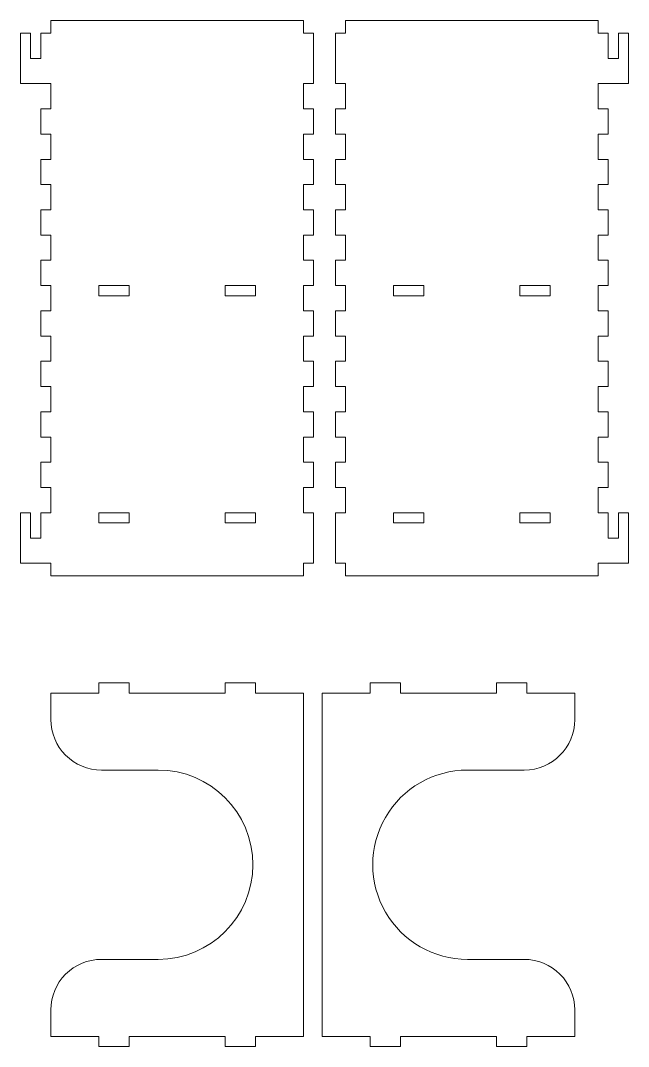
# Model space of a CAD drawing. Header units: millimetres. Extents: x -922 to 947, y -359 to 935.
# Drawn here: x 475.9 to 716.6, y -51.9 to 354.6 of the extents above; entities that cross this region are included whole.
import ezdxf

# ---------------------------------------------------------------- set-up
doc = ezdxf.new("R2010")
doc.units = ezdxf.units.MM
doc.header["$MEASUREMENT"] = 0
doc.layers.add('Layer 1', color=7, linetype='Continuous')

msp = doc.modelspace()

# ---------------------------------------------------------------- linework, layer by layer
at = {"layer": 'Layer 1', "color": 175, "lineweight": 18}
for points, knots in [([(587.9077, 179.5557), (587.9077, 179.5557), (587.9077, 189.5557), (587.9077, 189.5557), (587.9077, 189.5557), (587.9077, 189.5557), (591.9076, 189.5557), (591.9076, 189.5557), (591.9076, 189.5557), (591.9076, 189.5557), (591.9076, 199.5557), (591.9076, 199.5557), (591.9076, 199.5557), (591.9076, 199.5557), (587.9077, 199.5557), (587.9077, 199.5557), (587.9077, 199.5557), (587.9077, 199.5557), (587.9077, 209.5557), (587.9077, 209.5557), (587.9077, 209.5557), (587.9077, 209.5557), (591.9076, 209.5557), (591.9076, 209.5557), (591.9076, 209.5557), (591.9076, 209.5557), (591.9076, 219.5557), (591.9076, 219.5557), (591.9076, 219.5557), (591.9076, 219.5557), (587.9077, 219.5557), (587.9077, 219.5557), (587.9077, 219.5557), (587.9077, 219.5557), (587.9077, 229.5557), (587.9077, 229.5557), (587.9077, 229.5557), (587.9077, 229.5557), (591.9076, 229.5557), (591.9076, 229.5557), (591.9076, 229.5557), (591.9076, 229.5557), (591.9076, 239.5557), (591.9076, 239.5557), (591.9076, 239.5557), (591.9076, 239.5557), (587.9077, 239.5557), (587.9077, 239.5557), (587.9077, 239.5557), (587.9077, 239.5557), (587.9077, 249.5557), (587.9077, 249.5557), (587.9077, 249.5557), (587.9077, 249.5557), (591.9076, 249.5557), (591.9076, 249.5557), (591.9076, 249.5557), (591.9076, 249.5557), (591.9076, 259.5557), (591.9076, 259.5557), (591.9076, 259.5557), (591.9076, 259.5557), (587.9077, 259.5557), (587.9077, 259.5557), (587.9077, 259.5557), (587.9077, 259.5557), (587.9077, 269.5557), (587.9077, 269.5557), (587.9077, 269.5557), (587.9077, 269.5557), (591.9076, 269.5557), (591.9076, 269.5557), (591.9076, 269.5557), (591.9076, 269.5557), (591.9076, 279.5557), (591.9076, 279.5557), (591.9076, 279.5557), (591.9076, 279.5557), (587.9077, 279.5557), (587.9077, 279.5557), (587.9077, 279.5557), (587.9077, 279.5557), (587.9077, 289.5557), (587.9077, 289.5557), (587.9077, 289.5557), (587.9077, 289.5557), (591.9076, 289.5557), (591.9076, 289.5557), (591.9076, 289.5557), (591.9076, 289.5557), (591.9076, 299.5557), (591.9076, 299.5557), (591.9076, 299.5557), (591.9076, 299.5557), (587.9077, 299.5557), (587.9077, 299.5557), (587.9077, 299.5557), (587.9077, 299.5557), (587.9077, 309.5557), (587.9077, 309.5557), (587.9077, 309.5557), (587.9077, 309.5557), (591.9076, 309.5557), (591.9076, 309.5557), (591.9076, 309.5557), (591.9076, 309.5557), (591.9076, 319.5557), (591.9076, 319.5557), (591.9076, 319.5557), (591.9076, 319.5557), (587.9077, 319.5557), (587.9077, 319.5557), (587.9077, 319.5557), (587.9077, 319.5557), (587.9077, 329.5557), (587.9077, 329.5557), (587.9077, 329.5557), (587.9077, 329.5557), (591.9076, 329.5557), (591.9076, 329.5557), (591.9076, 329.5557), (591.9076, 329.5557), (591.9076, 349.5557), (591.9076, 349.5557), (591.9076, 349.5557), (591.9076, 349.5557), (587.9077, 349.5557), (587.9077, 349.5557), (587.9077, 349.5557), (587.9077, 349.5557), (587.9077, 354.5557), (587.9077, 354.5557), (587.9077, 354.5557), (587.9077, 354.5557), (487.9077, 354.5557), (487.9077, 354.5557), (487.9077, 354.5557), (487.9077, 354.5557), (487.9077, 349.5557), (487.9077, 349.5557), (487.9077, 349.5557), (487.9077, 349.5557), (483.9076, 349.5557), (483.9076, 349.5557), (483.9076, 349.5557), (483.9076, 349.5557), (483.9076, 339.5557), (483.9076, 339.5557), (483.9076, 339.5557), (483.9076, 339.5557), (479.9076, 339.5557), (479.9076, 339.5557), (479.9076, 339.5557), (479.9076, 339.5557), (479.9076, 349.5557), (479.9076, 349.5557), (479.9076, 349.5557), (479.9076, 349.5557), (475.9077, 349.5557), (475.9077, 349.5557), (475.9077, 349.5557), (475.9077, 349.5557), (475.9077, 329.5557), (475.9077, 329.5557), (475.9077, 329.5557), (475.9077, 329.5557), (483.9076, 329.5557), (483.9076, 329.5557), (483.9076, 329.5557), (483.9076, 329.5557), (487.9077, 329.5557), (487.9077, 329.5557), (487.9077, 329.5557), (487.9077, 329.5557), (487.9077, 319.5557), (487.9077, 319.5557), (487.9077, 319.5557), (487.9077, 319.5557), (483.9076, 319.5557), (483.9076, 319.5557), (483.9076, 319.5557), (483.9076, 319.5557), (483.9076, 309.5557), (483.9076, 309.5557), (483.9076, 309.5557), (483.9076, 309.5557), (487.9077, 309.5557), (487.9077, 309.5557), (487.9077, 309.5557), (487.9077, 309.5557), (487.9077, 299.5557), (487.9077, 299.5557), (487.9077, 299.5557), (487.9077, 299.5557), (483.9076, 299.5557), (483.9076, 299.5557), (483.9076, 299.5557), (483.9076, 299.5557), (483.9076, 289.5557), (483.9076, 289.5557), (483.9076, 289.5557), (483.9076, 289.5557), (487.9077, 289.5557), (487.9077, 289.5557), (487.9077, 289.5557), (487.9077, 289.5557), (487.9077, 279.5557), (487.9077, 279.5557), (487.9077, 279.5557), (487.9077, 279.5557), (483.9076, 279.5557), (483.9076, 279.5557), (483.9076, 279.5557), (483.9076, 279.5557), (483.9076, 269.5557), (483.9076, 269.5557), (483.9076, 269.5557), (483.9076, 269.5557), (487.9077, 269.5557), (487.9077, 269.5557), (487.9077, 269.5557), (487.9077, 269.5557), (487.9077, 259.5557), (487.9077, 259.5557), (487.9077, 259.5557), (487.9077, 259.5557), (483.9076, 259.5557), (483.9076, 259.5557), (483.9076, 259.5557), (483.9076, 259.5557), (483.9076, 249.5557), (483.9076, 249.5557), (483.9076, 249.5557), (483.9076, 249.5557), (487.9077, 249.5557), (487.9077, 249.5557), (487.9077, 249.5557), (487.9077, 249.5557), (487.9077, 239.5557), (487.9077, 239.5557), (487.9077, 239.5557), (487.9077, 239.5557), (483.9076, 239.5557), (483.9076, 239.5557), (483.9076, 239.5557), (483.9076, 239.5557), (483.9076, 229.5557), (483.9076, 229.5557), (483.9076, 229.5557), (483.9076, 229.5557), (487.9077, 229.5557), (487.9077, 229.5557), (487.9077, 229.5557), (487.9077, 229.5557), (487.9077, 219.5557), (487.9077, 219.5557), (487.9077, 219.5557), (487.9077, 219.5557), (483.9076, 219.5557), (483.9076, 219.5557), (483.9076, 219.5557), (483.9076, 219.5557), (483.9076, 209.5557), (483.9076, 209.5557), (483.9076, 209.5557), (483.9076, 209.5557), (487.9077, 209.5557), (487.9077, 209.5557), (487.9077, 209.5557), (487.9077, 209.5557), (487.9077, 199.5557), (487.9077, 199.5557), (487.9077, 199.5557), (487.9077, 199.5557), (483.9076, 199.5557), (483.9076, 199.5557), (483.9076, 199.5557), (483.9076, 199.5557), (483.9076, 189.5557), (483.9076, 189.5557), (483.9076, 189.5557), (483.9076, 189.5557), (487.9077, 189.5557), (487.9077, 189.5557), (487.9077, 189.5557), (487.9077, 189.5557), (487.9077, 179.5557), (487.9077, 179.5557), (487.9077, 179.5557), (487.9077, 179.5557), (483.9076, 179.5557), (483.9076, 179.5557), (483.9076, 179.5557), (483.9076, 179.5557), (483.9076, 169.5557), (483.9076, 169.5557), (483.9076, 169.5557), (483.9076, 169.5557), (487.9077, 169.5557), (487.9077, 169.5557), (487.9077, 169.5557), (487.9077, 169.5557), (487.9077, 159.5557), (487.9077, 159.5557), (487.9077, 159.5557), (487.9077, 159.5557), (483.9076, 159.5557), (483.9076, 159.5557), (483.9076, 159.5557), (483.9076, 159.5557), (483.9076, 149.5557), (483.9076, 149.5557), (483.9076, 149.5557), (483.9076, 149.5557), (479.9076, 149.5557), (479.9076, 149.5557), (479.9076, 149.5557), (479.9076, 149.5557), (479.9076, 159.5557), (479.9076, 159.5557), (479.9076, 159.5557), (479.9076, 159.5557), (475.9077, 159.5557), (475.9077, 159.5557), (475.9077, 159.5557), (475.9077, 159.5557), (475.9077, 139.5557), (475.9077, 139.5557), (475.9077, 139.5557), (475.9077, 139.5557), (487.9077, 139.5557), (487.9077, 139.5557), (487.9077, 139.5557), (487.9077, 139.5557), (487.9077, 134.5557), (487.9077, 134.5557), (487.9077, 134.5557), (487.9077, 134.5557), (587.9077, 134.5557), (587.9077, 134.5557), (587.9077, 134.5557), (587.9077, 134.5557), (587.9077, 139.5557), (587.9077, 139.5557), (587.9077, 139.5557), (587.9077, 139.5557), (591.9076, 139.5557), (591.9076, 139.5557), (591.9076, 139.5557), (591.9076, 139.5557), (591.9076, 159.5557), (591.9076, 159.5557), (591.9076, 159.5557), (591.9076, 159.5557), (587.9077, 159.5557), (587.9077, 159.5557), (587.9077, 159.5557), (587.9077, 159.5557), (587.9077, 169.5557), (587.9077, 169.5557), (587.9077, 169.5557), (587.9077, 169.5557), (591.9076, 169.5557), (591.9076, 169.5557), (591.9076, 169.5557), (591.9076, 169.5557), (591.9076, 179.5557), (591.9076, 179.5557), (591.9076, 179.5557), (591.9076, 179.5557), (587.9077, 179.5557), (587.9077, 179.5557)], [0, 0, 0, 0, 0.0106383, 0.0106383, 0.0106383, 0.0106383, 0.0212766, 0.0212766, 0.0212766, 0.0212766, 0.03191489, 0.03191489, 0.03191489, 0.03191489, 0.04255319, 0.04255319, 0.04255319, 0.04255319, 0.05319149, 0.05319149, 0.05319149, 0.05319149, 0.06382979, 0.06382979, 0.06382979, 0.06382979, 0.07446809, 0.07446809, 0.07446809, 0.07446809, 0.08510638, 0.08510638, 0.08510638, 0.08510638, 0.09574468, 0.09574468, 0.09574468, 0.09574468, 0.10638298, 0.10638298, 0.10638298, 0.10638298, 0.11702128, 0.11702128, 0.11702128, 0.11702128, 0.12765957, 0.12765957, 0.12765957, 0.12765957, 0.13829787, 0.13829787, 0.13829787, 0.13829787, 0.14893617, 0.14893617, 0.14893617, 0.14893617, 0.15957447, 0.15957447, 0.15957447, 0.15957447, 0.17021277, 0.17021277, 0.17021277, 0.17021277, 0.18085106, 0.18085106, 0.18085106, 0.18085106, 0.19148936, 0.19148936, 0.19148936, 0.19148936, 0.20212766, 0.20212766, 0.20212766, 0.20212766, 0.21276596, 0.21276596, 0.21276596, 0.21276596, 0.22340426, 0.22340426, 0.22340426, 0.22340426, 0.23404255, 0.23404255, 0.23404255, 0.23404255, 0.24468085, 0.24468085, 0.24468085, 0.24468085, 0.25531915, 0.25531915, 0.25531915, 0.25531915, 0.26595745, 0.26595745, 0.26595745, 0.26595745, 0.27659574, 0.27659574, 0.27659574, 0.27659574, 0.28723404, 0.28723404, 0.28723404, 0.28723404, 0.29787234, 0.29787234, 0.29787234, 0.29787234, 0.30851064, 0.30851064, 0.30851064, 0.30851064, 0.31914894, 0.31914894, 0.31914894, 0.31914894, 0.32978723, 0.32978723, 0.32978723, 0.32978723, 0.34042553, 0.34042553, 0.34042553, 0.34042553, 0.35106383, 0.35106383, 0.35106383, 0.35106383, 0.36170213, 0.36170213, 0.36170213, 0.36170213, 0.37234043, 0.37234043, 0.37234043, 0.37234043, 0.38297872, 0.38297872, 0.38297872, 0.38297872, 0.39361702, 0.39361702, 0.39361702, 0.39361702, 0.40425532, 0.40425532, 0.40425532, 0.40425532, 0.41489362, 0.41489362, 0.41489362, 0.41489362, 0.42553191, 0.42553191, 0.42553191, 0.42553191, 0.43617021, 0.43617021, 0.43617021, 0.43617021, 0.44680851, 0.44680851, 0.44680851, 0.44680851, 0.45744681, 0.45744681, 0.45744681, 0.45744681, 0.46808511, 0.46808511, 0.46808511, 0.46808511, 0.4787234, 0.4787234, 0.4787234, 0.4787234, 0.4893617, 0.4893617, 0.4893617, 0.4893617, 0.5, 0.5, 0.5, 0.5, 0.5106383, 0.5106383, 0.5106383, 0.5106383, 0.5212766, 0.5212766, 0.5212766, 0.5212766, 0.53191489, 0.53191489, 0.53191489, 0.53191489, 0.54255319, 0.54255319, 0.54255319, 0.54255319, 0.55319149, 0.55319149, 0.55319149, 0.55319149, 0.56382979, 0.56382979, 0.56382979, 0.56382979, 0.57446809, 0.57446809, 0.57446809, 0.57446809, 0.58510638, 0.58510638, 0.58510638, 0.58510638, 0.59574468, 0.59574468, 0.59574468, 0.59574468, 0.60638298, 0.60638298, 0.60638298, 0.60638298, 0.61702128, 0.61702128, 0.61702128, 0.61702128, 0.62765957, 0.62765957, 0.62765957, 0.62765957, 0.63829787, 0.63829787, 0.63829787, 0.63829787, 0.64893617, 0.64893617, 0.64893617, 0.64893617, 0.65957447, 0.65957447, 0.65957447, 0.65957447, 0.67021277, 0.67021277, 0.67021277, 0.67021277, 0.68085106, 0.68085106, 0.68085106, 0.68085106, 0.69148936, 0.69148936, 0.69148936, 0.69148936, 0.70212766, 0.70212766, 0.70212766, 0.70212766, 0.71276596, 0.71276596, 0.71276596, 0.71276596, 0.72340426, 0.72340426, 0.72340426, 0.72340426, 0.73404255, 0.73404255, 0.73404255, 0.73404255, 0.74468085, 0.74468085, 0.74468085, 0.74468085, 0.75531915, 0.75531915, 0.75531915, 0.75531915, 0.76595745, 0.76595745, 0.76595745, 0.76595745, 0.77659574, 0.77659574, 0.77659574, 0.77659574, 0.78723404, 0.78723404, 0.78723404, 0.78723404, 0.79787234, 0.79787234, 0.79787234, 0.79787234, 0.80851064, 0.80851064, 0.80851064, 0.80851064, 0.81914894, 0.81914894, 0.81914894, 0.81914894, 0.82978723, 0.82978723, 0.82978723, 0.82978723, 0.84042553, 0.84042553, 0.84042553, 0.84042553, 0.85106383, 0.85106383, 0.85106383, 0.85106383, 0.86170213, 0.86170213, 0.86170213, 0.86170213, 0.87234043, 0.87234043, 0.87234043, 0.87234043, 0.88297872, 0.88297872, 0.88297872, 0.88297872, 0.89361702, 0.89361702, 0.89361702, 0.89361702, 0.90425532, 0.90425532, 0.90425532, 0.90425532, 0.91489362, 0.91489362, 0.91489362, 0.91489362, 0.92553191, 0.92553191, 0.92553191, 0.92553191, 0.93617021, 0.93617021, 0.93617021, 0.93617021, 0.94680851, 0.94680851, 0.94680851, 0.94680851, 0.95744681, 0.95744681, 0.95744681, 0.95744681, 0.96808511, 0.96808511, 0.96808511, 0.96808511, 0.9787234, 0.9787234, 0.9787234, 0.9787234, 1, 1, 1, 1]), ([(604.6169, 179.5557), (604.6169, 179.5557), (604.6169, 189.5557), (604.6169, 189.5557), (604.6169, 189.5557), (604.6169, 189.5557), (600.6169, 189.5557), (600.6169, 189.5557), (600.6169, 189.5557), (600.6169, 189.5557), (600.6169, 199.5557), (600.6169, 199.5557), (600.6169, 199.5557), (600.6169, 199.5557), (604.6169, 199.5557), (604.6169, 199.5557), (604.6169, 199.5557), (604.6169, 199.5557), (604.6169, 209.5557), (604.6169, 209.5557), (604.6169, 209.5557), (604.6169, 209.5557), (600.6169, 209.5557), (600.6169, 209.5557), (600.6169, 209.5557), (600.6169, 209.5557), (600.6169, 219.5557), (600.6169, 219.5557), (600.6169, 219.5557), (600.6169, 219.5557), (604.6169, 219.5557), (604.6169, 219.5557), (604.6169, 219.5557), (604.6169, 219.5557), (604.6169, 229.5557), (604.6169, 229.5557), (604.6169, 229.5557), (604.6169, 229.5557), (600.6169, 229.5557), (600.6169, 229.5557), (600.6169, 229.5557), (600.6169, 229.5557), (600.6169, 239.5557), (600.6169, 239.5557), (600.6169, 239.5557), (600.6169, 239.5557), (604.6169, 239.5557), (604.6169, 239.5557), (604.6169, 239.5557), (604.6169, 239.5557), (604.6169, 249.5557), (604.6169, 249.5557), (604.6169, 249.5557), (604.6169, 249.5557), (600.6169, 249.5557), (600.6169, 249.5557), (600.6169, 249.5557), (600.6169, 249.5557), (600.6169, 259.5557), (600.6169, 259.5557), (600.6169, 259.5557), (600.6169, 259.5557), (604.6169, 259.5557), (604.6169, 259.5557), (604.6169, 259.5557), (604.6169, 259.5557), (604.6169, 269.5557), (604.6169, 269.5557), (604.6169, 269.5557), (604.6169, 269.5557), (600.6169, 269.5557), (600.6169, 269.5557), (600.6169, 269.5557), (600.6169, 269.5557), (600.6169, 279.5557), (600.6169, 279.5557), (600.6169, 279.5557), (600.6169, 279.5557), (604.6169, 279.5557), (604.6169, 279.5557), (604.6169, 279.5557), (604.6169, 279.5557), (604.6169, 289.5557), (604.6169, 289.5557), (604.6169, 289.5557), (604.6169, 289.5557), (600.6169, 289.5557), (600.6169, 289.5557), (600.6169, 289.5557), (600.6169, 289.5557), (600.6169, 299.5557), (600.6169, 299.5557), (600.6169, 299.5557), (600.6169, 299.5557), (604.6169, 299.5557), (604.6169, 299.5557), (604.6169, 299.5557), (604.6169, 299.5557), (604.6169, 309.5557), (604.6169, 309.5557), (604.6169, 309.5557), (604.6169, 309.5557), (600.6169, 309.5557), (600.6169, 309.5557), (600.6169, 309.5557), (600.6169, 309.5557), (600.6169, 319.5557), (600.6169, 319.5557), (600.6169, 319.5557), (600.6169, 319.5557), (604.6169, 319.5557), (604.6169, 319.5557), (604.6169, 319.5557), (604.6169, 319.5557), (604.6169, 329.5557), (604.6169, 329.5557), (604.6169, 329.5557), (604.6169, 329.5557), (600.6169, 329.5557), (600.6169, 329.5557), (600.6169, 329.5557), (600.6169, 329.5557), (600.6169, 349.5557), (600.6169, 349.5557), (600.6169, 349.5557), (600.6169, 349.5557), (604.6169, 349.5557), (604.6169, 349.5557), (604.6169, 349.5557), (604.6169, 349.5557), (604.6169, 354.5557), (604.6169, 354.5557), (604.6169, 354.5557), (604.6169, 354.5557), (704.617, 354.5557), (704.617, 354.5557), (704.617, 354.5557), (704.617, 354.5557), (704.617, 349.5557), (704.617, 349.5557), (704.617, 349.5557), (704.617, 349.5557), (708.617, 349.5557), (708.617, 349.5557), (708.617, 349.5557), (708.617, 349.5557), (708.617, 339.5557), (708.617, 339.5557), (708.617, 339.5557), (708.617, 339.5557), (712.6169, 339.5557), (712.6169, 339.5557), (712.6169, 339.5557), (712.6169, 339.5557), (712.6169, 349.5557), (712.6169, 349.5557), (712.6169, 349.5557), (712.6169, 349.5557), (716.6169, 349.5557), (716.6169, 349.5557), (716.6169, 349.5557), (716.6169, 349.5557), (716.6169, 329.5557), (716.6169, 329.5557), (716.6169, 329.5557), (716.6169, 329.5557), (708.617, 329.5557), (708.617, 329.5557), (708.617, 329.5557), (708.617, 329.5557), (704.617, 329.5557), (704.617, 329.5557), (704.617, 329.5557), (704.617, 329.5557), (704.617, 319.5557), (704.617, 319.5557), (704.617, 319.5557), (704.617, 319.5557), (708.617, 319.5557), (708.617, 319.5557), (708.617, 319.5557), (708.617, 319.5557), (708.617, 309.5557), (708.617, 309.5557), (708.617, 309.5557), (708.617, 309.5557), (704.617, 309.5557), (704.617, 309.5557), (704.617, 309.5557), (704.617, 309.5557), (704.617, 299.5557), (704.617, 299.5557), (704.617, 299.5557), (704.617, 299.5557), (708.617, 299.5557), (708.617, 299.5557), (708.617, 299.5557), (708.617, 299.5557), (708.617, 289.5557), (708.617, 289.5557), (708.617, 289.5557), (708.617, 289.5557), (704.617, 289.5557), (704.617, 289.5557), (704.617, 289.5557), (704.617, 289.5557), (704.617, 279.5557), (704.617, 279.5557), (704.617, 279.5557), (704.617, 279.5557), (708.617, 279.5557), (708.617, 279.5557), (708.617, 279.5557), (708.617, 279.5557), (708.617, 269.5557), (708.617, 269.5557), (708.617, 269.5557), (708.617, 269.5557), (704.617, 269.5557), (704.617, 269.5557), (704.617, 269.5557), (704.617, 269.5557), (704.617, 259.5557), (704.617, 259.5557), (704.617, 259.5557), (704.617, 259.5557), (708.617, 259.5557), (708.617, 259.5557), (708.617, 259.5557), (708.617, 259.5557), (708.617, 249.5557), (708.617, 249.5557), (708.617, 249.5557), (708.617, 249.5557), (704.617, 249.5557), (704.617, 249.5557), (704.617, 249.5557), (704.617, 249.5557), (704.617, 239.5557), (704.617, 239.5557), (704.617, 239.5557), (704.617, 239.5557), (708.617, 239.5557), (708.617, 239.5557), (708.617, 239.5557), (708.617, 239.5557), (708.617, 229.5557), (708.617, 229.5557), (708.617, 229.5557), (708.617, 229.5557), (704.617, 229.5557), (704.617, 229.5557), (704.617, 229.5557), (704.617, 229.5557), (704.617, 219.5557), (704.617, 219.5557), (704.617, 219.5557), (704.617, 219.5557), (708.617, 219.5557), (708.617, 219.5557), (708.617, 219.5557), (708.617, 219.5557), (708.617, 209.5557), (708.617, 209.5557), (708.617, 209.5557), (708.617, 209.5557), (704.617, 209.5557), (704.617, 209.5557), (704.617, 209.5557), (704.617, 209.5557), (704.617, 199.5557), (704.617, 199.5557), (704.617, 199.5557), (704.617, 199.5557), (708.617, 199.5557), (708.617, 199.5557), (708.617, 199.5557), (708.617, 199.5557), (708.617, 189.5557), (708.617, 189.5557), (708.617, 189.5557), (708.617, 189.5557), (704.617, 189.5557), (704.617, 189.5557), (704.617, 189.5557), (704.617, 189.5557), (704.617, 179.5557), (704.617, 179.5557), (704.617, 179.5557), (704.617, 179.5557), (708.617, 179.5557), (708.617, 179.5557), (708.617, 179.5557), (708.617, 179.5557), (708.617, 169.5557), (708.617, 169.5557), (708.617, 169.5557), (708.617, 169.5557), (704.617, 169.5557), (704.617, 169.5557), (704.617, 169.5557), (704.617, 169.5557), (704.617, 159.5557), (704.617, 159.5557), (704.617, 159.5557), (704.617, 159.5557), (708.617, 159.5557), (708.617, 159.5557), (708.617, 159.5557), (708.617, 159.5557), (708.617, 149.5557), (708.617, 149.5557), (708.617, 149.5557), (708.617, 149.5557), (712.6169, 149.5557), (712.6169, 149.5557), (712.6169, 149.5557), (712.6169, 149.5557), (712.6169, 159.5557), (712.6169, 159.5557), (712.6169, 159.5557), (712.6169, 159.5557), (716.6169, 159.5557), (716.6169, 159.5557), (716.6169, 159.5557), (716.6169, 159.5557), (716.6169, 139.5557), (716.6169, 139.5557), (716.6169, 139.5557), (716.6169, 139.5557), (704.617, 139.5557), (704.617, 139.5557), (704.617, 139.5557), (704.617, 139.5557), (704.617, 134.5557), (704.617, 134.5557), (704.617, 134.5557), (704.617, 134.5557), (604.6169, 134.5557), (604.6169, 134.5557), (604.6169, 134.5557), (604.6169, 134.5557), (604.6169, 139.5557), (604.6169, 139.5557), (604.6169, 139.5557), (604.6169, 139.5557), (600.6169, 139.5557), (600.6169, 139.5557), (600.6169, 139.5557), (600.6169, 139.5557), (600.6169, 159.5557), (600.6169, 159.5557), (600.6169, 159.5557), (600.6169, 159.5557), (604.6169, 159.5557), (604.6169, 159.5557), (604.6169, 159.5557), (604.6169, 159.5557), (604.6169, 169.5557), (604.6169, 169.5557), (604.6169, 169.5557), (604.6169, 169.5557), (600.6169, 169.5557), (600.6169, 169.5557), (600.6169, 169.5557), (600.6169, 169.5557), (600.6169, 179.5557), (600.6169, 179.5557), (600.6169, 179.5557), (600.6169, 179.5557), (604.6169, 179.5557), (604.6169, 179.5557)], [0, 0, 0, 0, 0.0106383, 0.0106383, 0.0106383, 0.0106383, 0.0212766, 0.0212766, 0.0212766, 0.0212766, 0.03191489, 0.03191489, 0.03191489, 0.03191489, 0.04255319, 0.04255319, 0.04255319, 0.04255319, 0.05319149, 0.05319149, 0.05319149, 0.05319149, 0.06382979, 0.06382979, 0.06382979, 0.06382979, 0.07446809, 0.07446809, 0.07446809, 0.07446809, 0.08510638, 0.08510638, 0.08510638, 0.08510638, 0.09574468, 0.09574468, 0.09574468, 0.09574468, 0.10638298, 0.10638298, 0.10638298, 0.10638298, 0.11702128, 0.11702128, 0.11702128, 0.11702128, 0.12765957, 0.12765957, 0.12765957, 0.12765957, 0.13829787, 0.13829787, 0.13829787, 0.13829787, 0.14893617, 0.14893617, 0.14893617, 0.14893617, 0.15957447, 0.15957447, 0.15957447, 0.15957447, 0.17021277, 0.17021277, 0.17021277, 0.17021277, 0.18085106, 0.18085106, 0.18085106, 0.18085106, 0.19148936, 0.19148936, 0.19148936, 0.19148936, 0.20212766, 0.20212766, 0.20212766, 0.20212766, 0.21276596, 0.21276596, 0.21276596, 0.21276596, 0.22340426, 0.22340426, 0.22340426, 0.22340426, 0.23404255, 0.23404255, 0.23404255, 0.23404255, 0.24468085, 0.24468085, 0.24468085, 0.24468085, 0.25531915, 0.25531915, 0.25531915, 0.25531915, 0.26595745, 0.26595745, 0.26595745, 0.26595745, 0.27659574, 0.27659574, 0.27659574, 0.27659574, 0.28723404, 0.28723404, 0.28723404, 0.28723404, 0.29787234, 0.29787234, 0.29787234, 0.29787234, 0.30851064, 0.30851064, 0.30851064, 0.30851064, 0.31914894, 0.31914894, 0.31914894, 0.31914894, 0.32978723, 0.32978723, 0.32978723, 0.32978723, 0.34042553, 0.34042553, 0.34042553, 0.34042553, 0.35106383, 0.35106383, 0.35106383, 0.35106383, 0.36170213, 0.36170213, 0.36170213, 0.36170213, 0.37234043, 0.37234043, 0.37234043, 0.37234043, 0.38297872, 0.38297872, 0.38297872, 0.38297872, 0.39361702, 0.39361702, 0.39361702, 0.39361702, 0.40425532, 0.40425532, 0.40425532, 0.40425532, 0.41489362, 0.41489362, 0.41489362, 0.41489362, 0.42553191, 0.42553191, 0.42553191, 0.42553191, 0.43617021, 0.43617021, 0.43617021, 0.43617021, 0.44680851, 0.44680851, 0.44680851, 0.44680851, 0.45744681, 0.45744681, 0.45744681, 0.45744681, 0.46808511, 0.46808511, 0.46808511, 0.46808511, 0.4787234, 0.4787234, 0.4787234, 0.4787234, 0.4893617, 0.4893617, 0.4893617, 0.4893617, 0.5, 0.5, 0.5, 0.5, 0.5106383, 0.5106383, 0.5106383, 0.5106383, 0.5212766, 0.5212766, 0.5212766, 0.5212766, 0.53191489, 0.53191489, 0.53191489, 0.53191489, 0.54255319, 0.54255319, 0.54255319, 0.54255319, 0.55319149, 0.55319149, 0.55319149, 0.55319149, 0.56382979, 0.56382979, 0.56382979, 0.56382979, 0.57446809, 0.57446809, 0.57446809, 0.57446809, 0.58510638, 0.58510638, 0.58510638, 0.58510638, 0.59574468, 0.59574468, 0.59574468, 0.59574468, 0.60638298, 0.60638298, 0.60638298, 0.60638298, 0.61702128, 0.61702128, 0.61702128, 0.61702128, 0.62765957, 0.62765957, 0.62765957, 0.62765957, 0.63829787, 0.63829787, 0.63829787, 0.63829787, 0.64893617, 0.64893617, 0.64893617, 0.64893617, 0.65957447, 0.65957447, 0.65957447, 0.65957447, 0.67021277, 0.67021277, 0.67021277, 0.67021277, 0.68085106, 0.68085106, 0.68085106, 0.68085106, 0.69148936, 0.69148936, 0.69148936, 0.69148936, 0.70212766, 0.70212766, 0.70212766, 0.70212766, 0.71276596, 0.71276596, 0.71276596, 0.71276596, 0.72340426, 0.72340426, 0.72340426, 0.72340426, 0.73404255, 0.73404255, 0.73404255, 0.73404255, 0.74468085, 0.74468085, 0.74468085, 0.74468085, 0.75531915, 0.75531915, 0.75531915, 0.75531915, 0.76595745, 0.76595745, 0.76595745, 0.76595745, 0.77659574, 0.77659574, 0.77659574, 0.77659574, 0.78723404, 0.78723404, 0.78723404, 0.78723404, 0.79787234, 0.79787234, 0.79787234, 0.79787234, 0.80851064, 0.80851064, 0.80851064, 0.80851064, 0.81914894, 0.81914894, 0.81914894, 0.81914894, 0.82978723, 0.82978723, 0.82978723, 0.82978723, 0.84042553, 0.84042553, 0.84042553, 0.84042553, 0.85106383, 0.85106383, 0.85106383, 0.85106383, 0.86170213, 0.86170213, 0.86170213, 0.86170213, 0.87234043, 0.87234043, 0.87234043, 0.87234043, 0.88297872, 0.88297872, 0.88297872, 0.88297872, 0.89361702, 0.89361702, 0.89361702, 0.89361702, 0.90425532, 0.90425532, 0.90425532, 0.90425532, 0.91489362, 0.91489362, 0.91489362, 0.91489362, 0.92553191, 0.92553191, 0.92553191, 0.92553191, 0.93617021, 0.93617021, 0.93617021, 0.93617021, 0.94680851, 0.94680851, 0.94680851, 0.94680851, 0.95744681, 0.95744681, 0.95744681, 0.95744681, 0.96808511, 0.96808511, 0.96808511, 0.96808511, 0.9787234, 0.9787234, 0.9787234, 0.9787234, 1, 1, 1, 1]), ([(487.9077, 77.6276), (487.9077, 77.6276), (487.9077, 88.1276), (487.9077, 88.1276), (487.9077, 88.1276), (487.9077, 88.1276), (506.9077, 88.1276), (506.9077, 88.1276), (506.9077, 88.1276), (506.9077, 88.1276), (506.9077, 92.1276), (506.9077, 92.1276), (506.9077, 92.1276), (506.9077, 92.1276), (518.9076, 92.1276), (518.9076, 92.1276), (518.9076, 92.1276), (518.9076, 92.1276), (518.9076, 88.1276), (518.9076, 88.1276), (518.9076, 88.1276), (518.9076, 88.1276), (556.9077, 88.1276), (556.9077, 88.1276), (556.9077, 88.1276), (556.9077, 88.1276), (556.9077, 92.1276), (556.9077, 92.1276), (556.9077, 92.1276), (556.9077, 92.1276), (568.9077, 92.1276), (568.9077, 92.1276), (568.9077, 92.1276), (568.9077, 92.1276), (568.9077, 88.1276), (568.9077, 88.1276), (568.9077, 88.1276), (568.9077, 88.1276), (587.9077, 88.1276), (587.9077, 88.1276), (587.9077, 88.1276), (587.9077, 88.1276), (587.9077, -47.8724), (587.9077, -47.8724), (587.9077, -47.8724), (587.9077, -47.8724), (568.9077, -47.8724), (568.9077, -47.8724), (568.9077, -47.8724), (568.9077, -47.8724), (568.9077, -51.8724), (568.9077, -51.8724), (568.9077, -51.8724), (568.9077, -51.8724), (556.9077, -51.8724), (556.9077, -51.8724), (556.9077, -51.8724), (556.9077, -51.8724), (556.9077, -47.8724), (556.9077, -47.8724), (556.9077, -47.8724), (556.9077, -47.8724), (518.9076, -47.8724), (518.9076, -47.8724), (518.9076, -47.8724), (518.9076, -47.8724), (518.9076, -51.8724), (518.9076, -51.8724), (518.9076, -51.8724), (518.9076, -51.8724), (506.9077, -51.8724), (506.9077, -51.8724), (506.9077, -51.8724), (506.9077, -51.8724), (506.9077, -47.8724), (506.9077, -47.8724), (506.9077, -47.8724), (506.9077, -47.8724), (487.9077, -47.8724), (487.9077, -47.8724), (487.9077, -47.8724), (487.9077, -47.8724), (487.9077, -37.3724), (487.9077, -37.3724)], [0, 0, 0, 0, 0.04545455, 0.04545455, 0.04545455, 0.04545455, 0.09090909, 0.09090909, 0.09090909, 0.09090909, 0.13636364, 0.13636364, 0.13636364, 0.13636364, 0.18181818, 0.18181818, 0.18181818, 0.18181818, 0.22727273, 0.22727273, 0.22727273, 0.22727273, 0.27272727, 0.27272727, 0.27272727, 0.27272727, 0.31818182, 0.31818182, 0.31818182, 0.31818182, 0.36363636, 0.36363636, 0.36363636, 0.36363636, 0.40909091, 0.40909091, 0.40909091, 0.40909091, 0.45454545, 0.45454545, 0.45454545, 0.45454545, 0.5, 0.5, 0.5, 0.5, 0.54545455, 0.54545455, 0.54545455, 0.54545455, 0.59090909, 0.59090909, 0.59090909, 0.59090909, 0.63636364, 0.63636364, 0.63636364, 0.63636364, 0.68181818, 0.68181818, 0.68181818, 0.68181818, 0.72727273, 0.72727273, 0.72727273, 0.72727273, 0.77272727, 0.77272727, 0.77272727, 0.77272727, 0.81818182, 0.81818182, 0.81818182, 0.81818182, 0.86363636, 0.86363636, 0.86363636, 0.86363636, 0.90909091, 0.90909091, 0.90909091, 0.90909091, 1, 1, 1, 1]), ([(695.3643, -37.3724), (695.3643, -37.3724), (695.3643, -47.8724), (695.3643, -47.8724), (695.3643, -47.8724), (695.3643, -47.8724), (676.3644, -47.8724), (676.3644, -47.8724), (676.3644, -47.8724), (676.3644, -47.8724), (676.3644, -51.8724), (676.3644, -51.8724), (676.3644, -51.8724), (676.3644, -51.8724), (664.3643, -51.8724), (664.3643, -51.8724), (664.3643, -51.8724), (664.3643, -51.8724), (664.3643, -47.8724), (664.3643, -47.8724), (664.3643, -47.8724), (664.3643, -47.8724), (626.3644, -47.8724), (626.3644, -47.8724), (626.3644, -47.8724), (626.3644, -47.8724), (626.3644, -51.8724), (626.3644, -51.8724), (626.3644, -51.8724), (626.3644, -51.8724), (614.3643, -51.8724), (614.3643, -51.8724), (614.3643, -51.8724), (614.3643, -51.8724), (614.3643, -47.8724), (614.3643, -47.8724), (614.3643, -47.8724), (614.3643, -47.8724), (595.3644, -47.8724), (595.3644, -47.8724), (595.3644, -47.8724), (595.3644, -47.8724), (595.3644, 88.1276), (595.3644, 88.1276), (595.3644, 88.1276), (595.3644, 88.1276), (614.3643, 88.1276), (614.3643, 88.1276), (614.3643, 88.1276), (614.3643, 88.1276), (614.3643, 92.1276), (614.3643, 92.1276), (614.3643, 92.1276), (614.3643, 92.1276), (626.3644, 92.1276), (626.3644, 92.1276), (626.3644, 92.1276), (626.3644, 92.1276), (626.3644, 88.1276), (626.3644, 88.1276), (626.3644, 88.1276), (626.3644, 88.1276), (664.3643, 88.1276), (664.3643, 88.1276), (664.3643, 88.1276), (664.3643, 88.1276), (664.3643, 92.1276), (664.3643, 92.1276), (664.3643, 92.1276), (664.3643, 92.1276), (676.3644, 92.1276), (676.3644, 92.1276), (676.3644, 92.1276), (676.3644, 92.1276), (676.3644, 88.1276), (676.3644, 88.1276), (676.3644, 88.1276), (676.3644, 88.1276), (695.3643, 88.1276), (695.3643, 88.1276), (695.3643, 88.1276), (695.3643, 88.1276), (695.3643, 77.6275), (695.3643, 77.6275)], [0, 0, 0, 0, 0.04545455, 0.04545455, 0.04545455, 0.04545455, 0.09090909, 0.09090909, 0.09090909, 0.09090909, 0.13636364, 0.13636364, 0.13636364, 0.13636364, 0.18181818, 0.18181818, 0.18181818, 0.18181818, 0.22727273, 0.22727273, 0.22727273, 0.22727273, 0.27272727, 0.27272727, 0.27272727, 0.27272727, 0.31818182, 0.31818182, 0.31818182, 0.31818182, 0.36363636, 0.36363636, 0.36363636, 0.36363636, 0.40909091, 0.40909091, 0.40909091, 0.40909091, 0.45454545, 0.45454545, 0.45454545, 0.45454545, 0.5, 0.5, 0.5, 0.5, 0.54545455, 0.54545455, 0.54545455, 0.54545455, 0.59090909, 0.59090909, 0.59090909, 0.59090909, 0.63636364, 0.63636364, 0.63636364, 0.63636364, 0.68181818, 0.68181818, 0.68181818, 0.68181818, 0.72727273, 0.72727273, 0.72727273, 0.72727273, 0.77272727, 0.77272727, 0.77272727, 0.77272727, 0.81818182, 0.81818182, 0.81818182, 0.81818182, 0.86363636, 0.86363636, 0.86363636, 0.86363636, 0.90909091, 0.90909091, 0.90909091, 0.90909091, 1, 1, 1, 1]), ([(507.9076, 57.6276), (502.6033, 57.6276), (497.5163, 59.7348), (493.7656, 63.4855), (493.7656, 63.4855), (490.0149, 67.2362), (487.9077, 72.3233), (487.9077, 77.6276)], [0, 0, 0, 0, 0.33333333, 0.33333333, 0.33333333, 0.33333333, 1, 1, 1, 1]), ([(530.4076, -17.3724), (551.1183, -17.3724), (567.9077, -0.5831), (567.9077, 20.1275), (567.9077, 20.1275), (567.9077, 40.8382), (551.1185, 57.6275), (530.4078, 57.6276)], [0, 0, 0, 0, 0.33333333, 0.33333333, 0.33333333, 0.33333333, 1, 1, 1, 1]), ([(652.8644, 57.6276), (639.4668, 57.6276), (627.0872, 50.4802), (620.3883, 38.8776), (620.3883, 38.8776), (613.6896, 27.2751), (613.6896, 12.9802), (620.3883, 1.3776), (620.3883, 1.3776), (627.0872, -10.2249), (639.4668, -17.3724), (652.8644, -17.3724)], [0, 0, 0, 0, 0.25, 0.25, 0.25, 0.25, 0.5, 0.5, 0.5, 0.5, 1, 1, 1, 1]), ([(487.9077, -37.3724), (487.9077, -32.068), (490.0149, -26.981), (493.7656, -23.2302), (493.7656, -23.2302), (497.5163, -19.4795), (502.6033, -17.3724), (507.9076, -17.3724)], [0, 0, 0, 0, 0.33333333, 0.33333333, 0.33333333, 0.33333333, 1, 1, 1, 1]), ([(675.3643, -17.3724), (680.6686, -17.3724), (685.7558, -19.4795), (689.5065, -23.2302), (689.5065, -23.2302), (693.2573, -26.981), (695.3643, -32.068), (695.3643, -37.3724)], [0, 0, 0, 0, 0.33333333, 0.33333333, 0.33333333, 0.33333333, 1, 1, 1, 1])]:
    msp.add_open_spline(points, degree=3, knots=knots, dxfattribs=at)
at = {"layer": 'Layer 1', "color": 20, "lineweight": 18}
for points in [[(506.9077, 249.5559), (506.9077, 249.5559), (518.9076, 249.5559), (518.9076, 249.5559), (518.9076, 249.5559), (518.9076, 249.5559), (518.9076, 245.5559), (518.9076, 245.5559), (518.9076, 245.5559), (518.9076, 245.5559), (506.9077, 245.5559), (506.9077, 245.5559), (506.9077, 245.5559), (506.9077, 245.5559), (506.9077, 249.5559), (506.9077, 249.5559)], [(556.9077, 249.5559), (556.9077, 249.5559), (568.9077, 249.5559), (568.9077, 249.5559), (568.9077, 249.5559), (568.9077, 249.5559), (568.9077, 245.5559), (568.9077, 245.5559), (568.9077, 245.5559), (568.9077, 245.5559), (556.9077, 245.5559), (556.9077, 245.5559), (556.9077, 245.5559), (556.9077, 245.5559), (556.9077, 249.5559), (556.9077, 249.5559)], [(635.6169, 249.5559), (635.6169, 249.5559), (623.617, 249.5559), (623.617, 249.5559), (623.617, 249.5559), (623.617, 249.5559), (623.617, 245.5559), (623.617, 245.5559), (623.617, 245.5559), (623.617, 245.5559), (635.6169, 245.5559), (635.6169, 245.5559), (635.6169, 245.5559), (635.6169, 245.5559), (635.6169, 249.5559), (635.6169, 249.5559)], [(685.6169, 249.5559), (685.6169, 249.5559), (673.617, 249.5559), (673.617, 249.5559), (673.617, 249.5559), (673.617, 249.5559), (673.617, 245.5559), (673.617, 245.5559), (673.617, 245.5559), (673.617, 245.5559), (685.6169, 245.5559), (685.6169, 245.5559), (685.6169, 245.5559), (685.6169, 245.5559), (685.6169, 249.5559), (685.6169, 249.5559)], [(506.9077, 159.5557), (506.9077, 159.5557), (518.9076, 159.5557), (518.9076, 159.5557), (518.9076, 159.5557), (518.9076, 159.5557), (518.9076, 155.5557), (518.9076, 155.5557), (518.9076, 155.5557), (518.9076, 155.5557), (506.9077, 155.5557), (506.9077, 155.5557), (506.9077, 155.5557), (506.9077, 155.5557), (506.9077, 159.5557), (506.9077, 159.5557)], [(556.9077, 159.5557), (556.9077, 159.5557), (568.9077, 159.5557), (568.9077, 159.5557), (568.9077, 159.5557), (568.9077, 159.5557), (568.9077, 155.5557), (568.9077, 155.5557), (568.9077, 155.5557), (568.9077, 155.5557), (556.9077, 155.5557), (556.9077, 155.5557), (556.9077, 155.5557), (556.9077, 155.5557), (556.9077, 159.5557), (556.9077, 159.5557)], [(635.6169, 159.5557), (635.6169, 159.5557), (623.617, 159.5557), (623.617, 159.5557), (623.617, 159.5557), (623.617, 159.5557), (623.617, 155.5557), (623.617, 155.5557), (623.617, 155.5557), (623.617, 155.5557), (635.6169, 155.5557), (635.6169, 155.5557), (635.6169, 155.5557), (635.6169, 155.5557), (635.6169, 159.5557), (635.6169, 159.5557)], [(685.6169, 159.5557), (685.6169, 159.5557), (673.617, 159.5557), (673.617, 159.5557), (673.617, 159.5557), (673.617, 159.5557), (673.617, 155.5557), (673.617, 155.5557), (673.617, 155.5557), (673.617, 155.5557), (685.6169, 155.5557), (685.6169, 155.5557), (685.6169, 155.5557), (685.6169, 155.5557), (685.6169, 159.5557), (685.6169, 159.5557)]]:
    msp.add_open_spline(points, degree=3, knots=[0, 0, 0, 0, 0.2, 0.2, 0.2, 0.2, 0.4, 0.4, 0.4, 0.4, 0.6, 0.6, 0.6, 0.6, 1, 1, 1, 1], dxfattribs=at)
at = {"layer": 'Layer 1', "color": 175, "lineweight": 18}
for points in [[(695.3643, 77.6275), (695.3643, 66.5819), (686.41, 57.6276), (675.3643, 57.6276)], [(530.4078, 57.6276), (530.4078, 57.6276), (507.9076, 57.6276), (507.9076, 57.6276)], [(675.3643, 57.6276), (675.3643, 57.6276), (652.8644, 57.6276), (652.8644, 57.6276)], [(507.9076, -17.3724), (507.9076, -17.3724), (530.4076, -17.3724), (530.4076, -17.3724)], [(652.8644, -17.3724), (652.8644, -17.3724), (675.3643, -17.3724), (675.3643, -17.3724)]]:
    msp.add_open_spline(points, degree=3, dxfattribs=at)

doc.saveas('drawing.dxf')
